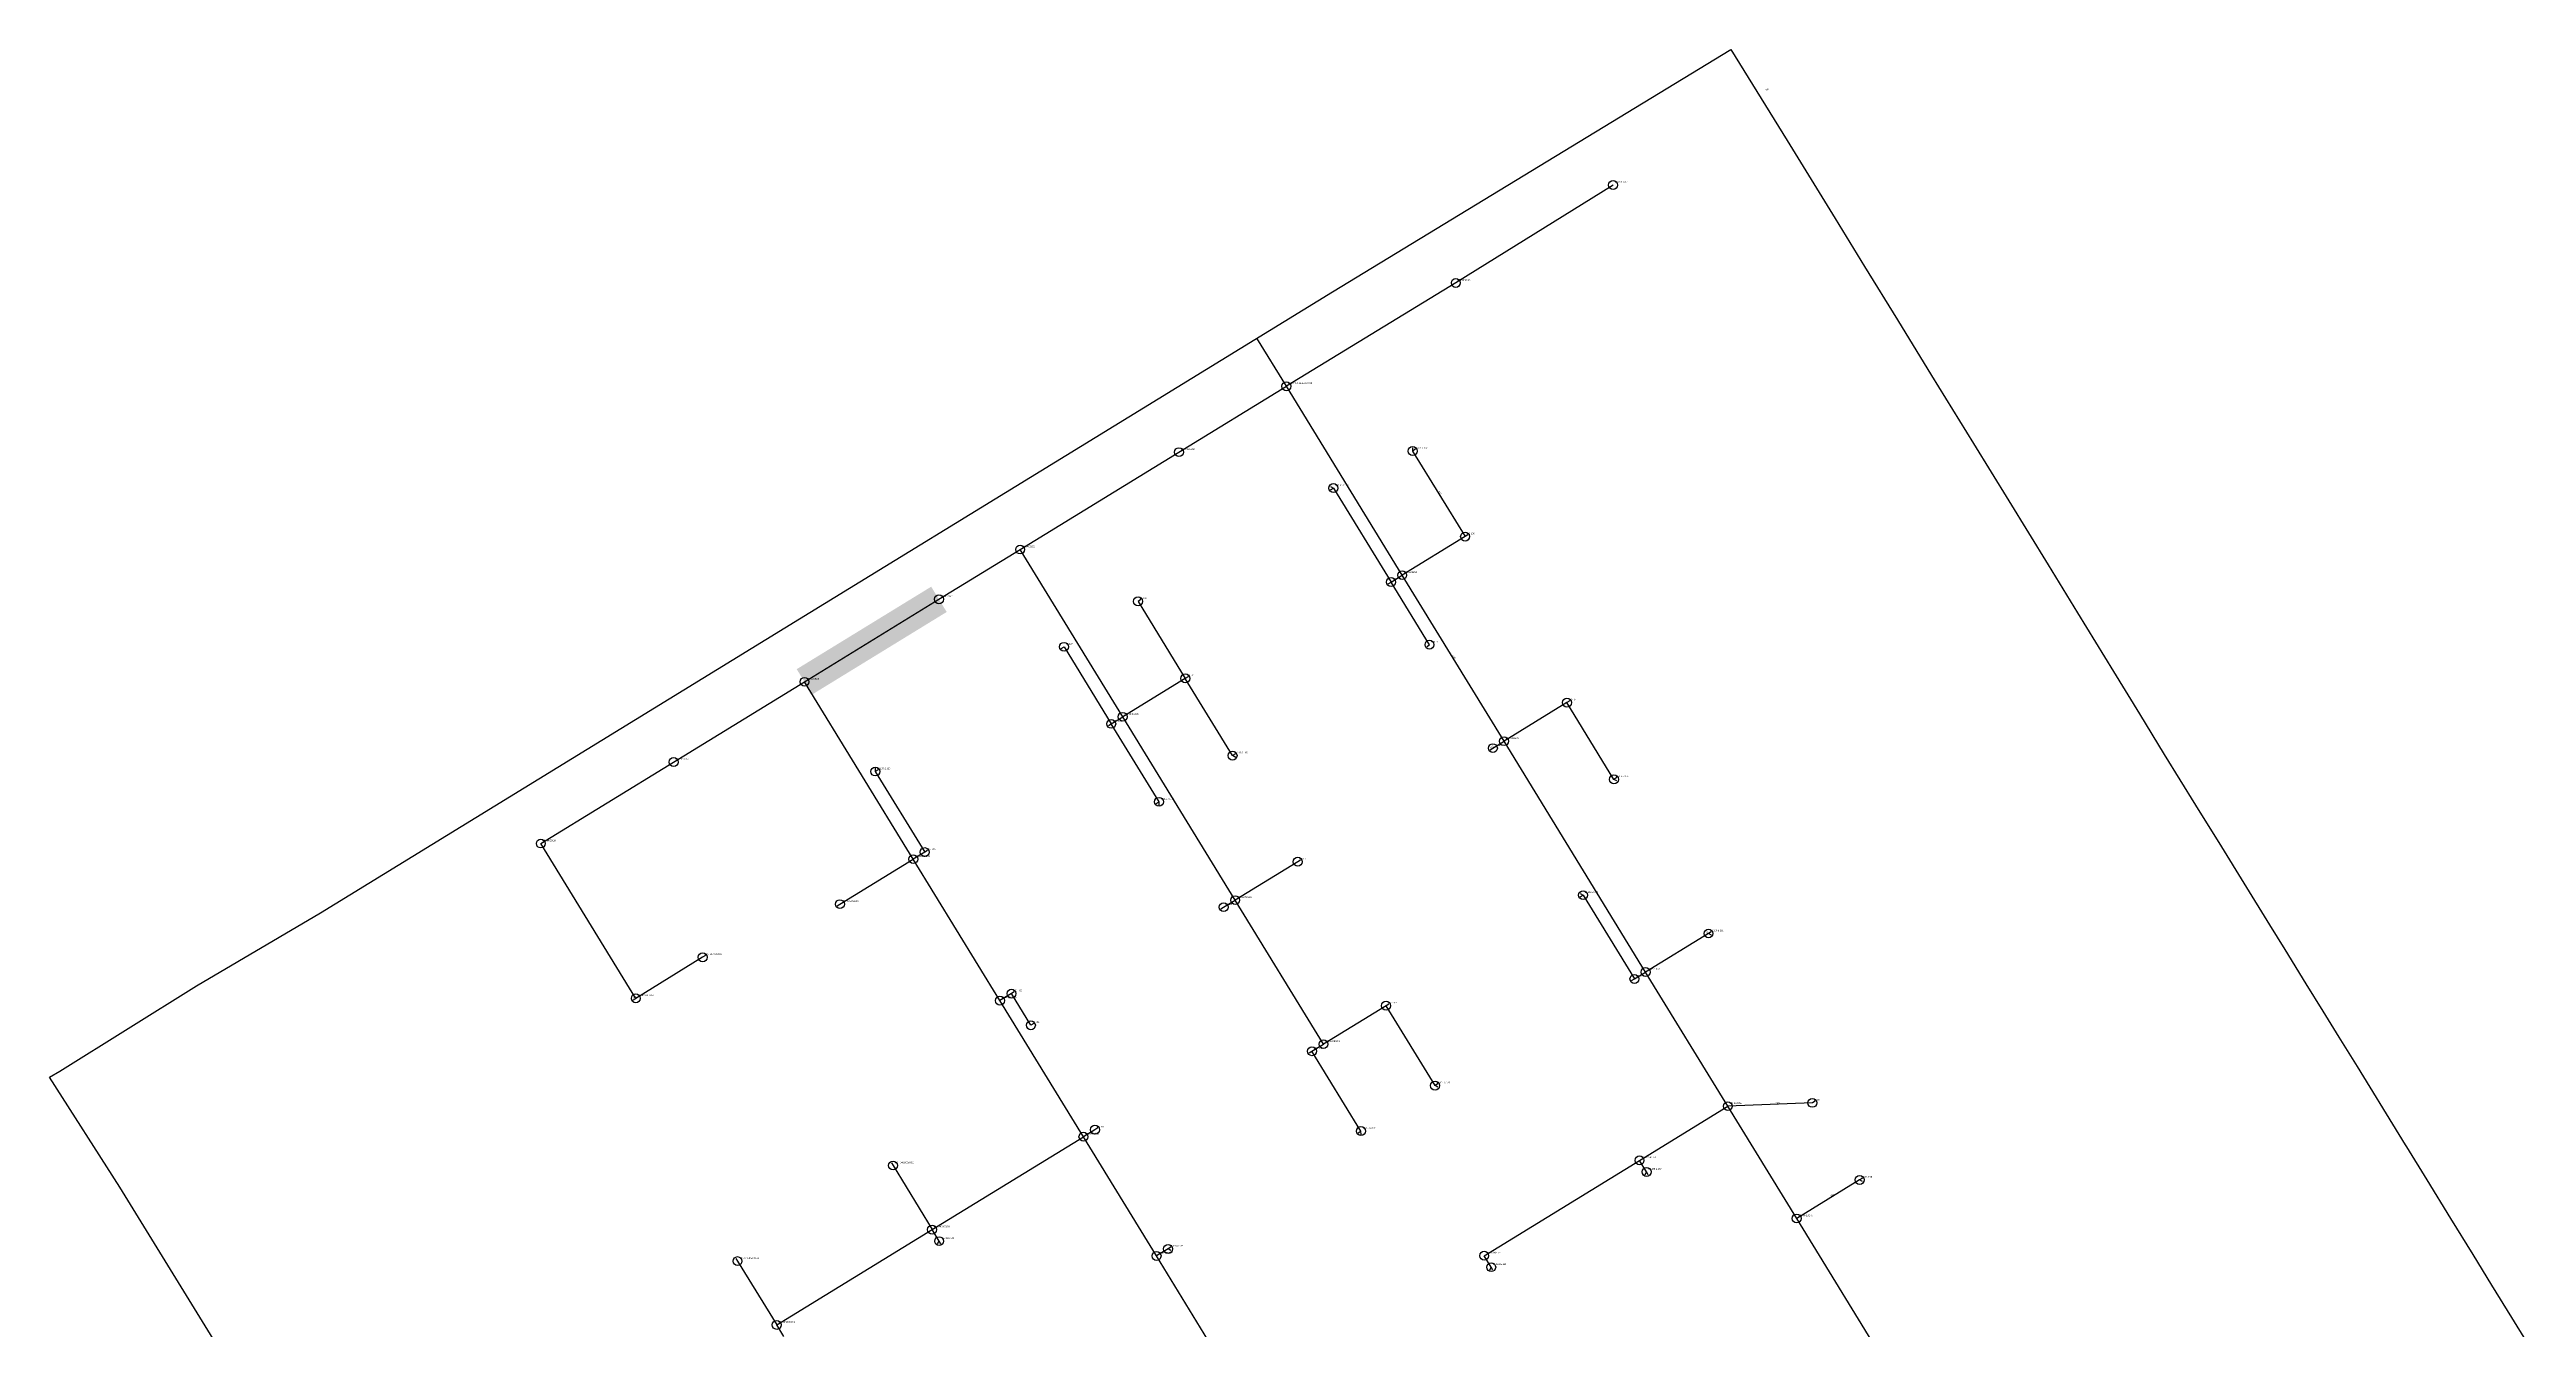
# Model space of a CAD drawing. Header units: inches. Extents: x 253462 to 255152, y 2692471 to 2694236.
# Drawn here: x 253462 to 254297, y 2693805 to 2694236 of the extents above; entities that cross this region are included whole.
import ezdxf
from ezdxf.enums import TextEntityAlignment as Align

# ---------------------------------------------------------------- set-up
doc = ezdxf.new("R2010")
doc.units = ezdxf.units.IN
doc.header["$MEASUREMENT"] = 0
doc.header["$PDMODE"] = 33
doc.header["$PDSIZE"] = 3
doc.layers.add('GravityPipe', color=105, linetype='Continuous')
doc.layers.add('Manhole', color=3, linetype='Continuous')
doc.layers.add('GravityPipeAnno', color=7, linetype='Continuous', true_color=0xf8de1e)
doc.layers.add('ManholeAnno', color=7, linetype='Continuous', true_color=0x06de36)
doc.layers.add('REPLACMENT DONE', color=7, linetype='Continuous', lineweight=30, true_color=0x48fefb)
doc.layers.add('SECTORS', color=7, linetype='Continuous', lineweight=30, true_color=0xf0f0f0)
doc.styles.add('Arial', font='arial.ttf')

msp = doc.modelspace()

# ---------------------------------------------------------------- linework, layer by layer
at = {"layer": 'GravityPipe'}
for p, q in [((253989.045, 2694190.815), (253936.01, 2694157.812)), ((253936.01, 2694157.812), (253878.893, 2694122.954)), ((253878.893, 2694122.954), (253868.8941, 2694139.1493)), ((253842.664, 2694100.771), (253878.893, 2694122.954)), ((253917.9429, 2694059.2829), (253878.893, 2694122.954)), ((253921.4301, 2694102.2306), (253921.459, 2694101.131)), ((253922.3923, 2694101.7133), (253921.459, 2694101.131)), ((253789.121, 2694067.933), (253842.664, 2694100.771)), ((253921.459, 2694101.131), (253939.149, 2694072.294)), ((253893.7787, 2694089.1776), (253894.745, 2694088.652)), ((253893.8066, 2694088.0781), (253894.745, 2694088.652)), ((253894.745, 2694088.652), (253914.171, 2694056.976)), ((253939.149, 2694072.294), (253917.9429, 2694059.2829)), ((253940.0866, 2694072.8692), (253939.149, 2694072.294)), ((253761.743, 2694051.142), (253789.121, 2694067.933)), ((253823.7099, 2694011.536), (253789.121, 2694067.933)), ((253913.2333, 2694056.4009), (253914.171, 2694056.976)), ((253914.171, 2694056.976), (253917.9429, 2694059.2829)), ((253927.132, 2694035.843), (253914.171, 2694056.976)), ((253952.2704, 2694003.3122), (253917.9429, 2694059.2829)), ((253716.406, 2694023.336), (253761.743, 2694051.142)), ((253829.8067, 2694051.0411), (253828.869, 2694050.466)), ((253828.869, 2694050.466), (253844.808, 2694024.4758)), ((253802.986, 2694034.5511), (253803.917, 2694035.137)), ((253803.917, 2694035.137), (253819.831, 2694009.157)), ((253926.1943, 2694035.2679), (253927.132, 2694035.843)), ((253672.2957, 2693996.2823), (253716.406, 2694023.336)), ((253753.0741, 2693963.5415), (253716.406, 2694023.336)), ((253844.808, 2694024.4758), (253823.7099, 2694011.536)), ((253845.7459, 2694025.0506), (253844.808, 2694024.4758)), ((253860.7381, 2693998.4413), (253844.808, 2694024.4758)), ((253819.831, 2694009.157), (253823.7099, 2694011.536)), ((253861.616, 2693949.7304), (253823.7099, 2694011.536)), ((253973.487, 2694016.306), (253952.2704, 2694003.3122)), ((253974.4247, 2694016.881), (253973.487, 2694016.306)), ((253989.343, 2693990.446), (253973.487, 2694016.306)), ((253818.8933, 2694008.5819), (253819.831, 2694009.157)), ((253835.943, 2693982.886), (253819.831, 2694009.157)), ((253948.514, 2694000.98), (253952.2704, 2694003.3122)), ((254000.0039, 2693925.4828), (253952.2704, 2694003.3122)), ((253627.5022, 2693968.8102), (253672.2957, 2693996.2823)), ((253740.2655, 2693994.1816), (253740.295, 2693993.082)), ((253741.2327, 2693993.6571), (253740.295, 2693993.082)), ((253740.295, 2693993.082), (253756.953, 2693965.92)), ((253861.7611, 2693999.0687), (253860.7381, 2693998.4413)), ((253861.7929, 2693997.8691), (253860.7381, 2693998.4413)), ((253947.5763, 2694000.4049), (253948.514, 2694000.98)), ((253990.2807, 2693991.0211), (253989.3429, 2693990.4461)), ((253990.3099, 2693989.9215), (253989.343, 2693990.446)), ((253835.0054, 2693982.3107), (253835.943, 2693982.886)), ((253835.9724, 2693981.7864), (253835.943, 2693982.886)), ((253659.5313, 2693916.6098), (253627.5022, 2693968.8102)), ((253728.3519, 2693948.3819), (253753.0741, 2693963.5415)), ((253756.953, 2693965.92), (253753.0741, 2693963.5415)), ((253782.3263, 2693915.84), (253753.0741, 2693963.5415)), ((253757.8907, 2693966.4951), (253756.953, 2693965.92)), ((253882.716, 2693962.667), (253861.616, 2693949.7304)), ((253883.6537, 2693963.2421), (253882.716, 2693962.667)), ((253977.9582, 2693951.9265), (253978.925, 2693951.402)), ((253977.9873, 2693950.8269), (253978.925, 2693951.402)), ((253978.925, 2693951.402), (253996.243, 2693923.158)), ((253727.4139, 2693947.8072), (253728.3519, 2693948.3819)), ((253856.7951, 2693946.7843), (253857.733, 2693947.359)), ((253857.733, 2693947.359), (253861.616, 2693949.7304)), ((253891.4, 2693901.167), (253861.616, 2693949.7304)), ((254021.2183, 2693938.4795), (254000.0039, 2693925.4828)), ((254022.1559, 2693939.0547), (254021.2183, 2693938.4795)), ((254022.1849, 2693937.9545), (254021.2183, 2693938.4795)), ((253682.072, 2693930.448), (253659.5313, 2693916.6098)), ((253683.0097, 2693931.0231), (253682.072, 2693930.448)), ((253786.205, 2693918.218), (253782.3263, 2693915.84)), ((253787.1427, 2693918.7931), (253786.205, 2693918.218)), ((253792.7472, 2693907.5506), (253786.205, 2693918.218)), ((253995.3053, 2693922.583), (253996.243, 2693923.158)), ((253996.243, 2693923.158), (254000.0039, 2693925.4828)), ((254027.7314, 2693880.2731), (254000.0039, 2693925.4828)), ((253658.5089, 2693915.9815), (253659.5313, 2693916.6098)), ((253810.4631, 2693869.9576), (253782.3263, 2693915.84)), ((253912.479, 2693914.138), (253891.4, 2693901.167)), ((253913.4167, 2693914.7131), (253912.479, 2693914.138)), ((253929.007, 2693887.189), (253912.479, 2693914.138)), ((253793.6849, 2693908.1257), (253792.7472, 2693907.5506)), ((253887.52, 2693898.792), (253891.4, 2693901.167)), ((253886.5823, 2693898.2169), (253887.52, 2693898.792)), ((253904.033, 2693871.867), (253887.52, 2693898.792)), ((253929.9448, 2693887.7638), (253929.007, 2693887.189)), ((253929.9738, 2693886.6642), (253929.007, 2693887.189)), ((253997.957, 2693861.9896), (254027.7314, 2693880.2731)), ((254056.239, 2693881.378), (254027.7314, 2693880.2731)), ((254050.95, 2693842.416), (254027.7314, 2693880.2731)), ((254057.1767, 2693881.9531), (254056.239, 2693881.378)), ((253759.4254, 2693838.6557), (253810.4631, 2693869.9576)), ((253814.342, 2693872.336), (253810.4631, 2693869.9576)), ((253835.114, 2693829.76), (253810.4631, 2693869.9576)), ((253815.2797, 2693872.9111), (253814.342, 2693872.336)), ((253903.0953, 2693871.2919), (253904.033, 2693871.867)), ((253904.0622, 2693870.7674), (253904.033, 2693871.867)), ((253745.69, 2693861.2021), (253746.266, 2693860.265)), ((253746.266, 2693860.265), (253759.4253, 2693838.6557)), ((253945.5747, 2693829.8588), (253997.957, 2693861.9896)), ((254000.333, 2693858.109), (253997.9564, 2693861.9904)), ((253999.8054, 2693857.1438), (254000.333, 2693858.109)), ((254000.9051, 2693857.1695), (254000.333, 2693858.109)), ((254072.1662, 2693855.4091), (254050.95, 2693842.416)), ((254073.1039, 2693855.9841), (254072.1662, 2693855.4091)), ((254073.1331, 2693854.8845), (254072.1662, 2693855.4091)), ((253707.0358, 2693806.5299), (253759.4254, 2693838.6557)), ((253761.806, 2693834.774), (253759.4254, 2693838.6557)), ((253761.281, 2693833.8074), (253761.806, 2693834.774)), ((253762.3811, 2693833.8363), (253761.806, 2693834.774)), ((254082.814, 2693790.46), (254050.95, 2693842.416)), ((253693.2629, 2693828.9697), (253693.838, 2693828.032)), ((253693.838, 2693828.032), (253707.0358, 2693806.5299)), ((253838.995, 2693832.135), (253835.114, 2693829.76)), ((253865.2628, 2693780.5961), (253835.114, 2693829.76)), ((253839.9329, 2693832.7098), (253838.995, 2693832.135)), ((253839.9617, 2693831.6102), (253838.995, 2693832.135)), ((253947.9532, 2693825.9797), (253945.5747, 2693829.8588)), ((253947.4351, 2693825.0093), (253947.9532, 2693825.9797)), ((253948.5345, 2693825.0459), (253947.9532, 2693825.9797)), ((253709.419, 2693802.644), (253707.0358, 2693806.5299))]:
    msp.add_line(p, q, dxfattribs=at)
at = {"layer": 'Manhole'}
for p in [(253989.045, 2694190.815), (253936.01, 2694157.812), (253878.893, 2694122.954), (253842.664, 2694100.771), (253921.459, 2694101.131), (253894.745, 2694088.652), (253789.121, 2694067.933), (253939.149, 2694072.294), (253917.9429, 2694059.2829), (253761.743, 2694051.142), (253828.869, 2694050.466), (253914.171, 2694056.976), (253803.917, 2694035.137), (253927.132, 2694035.843), (253716.406, 2694023.336), (253844.808, 2694024.4758), (253819.831, 2694009.157), (253823.7099, 2694011.536), (253973.487, 2694016.306), (253948.514, 2694000.98), (253952.2704, 2694003.3122), (253672.2957, 2693996.2823), (253740.295, 2693993.082), (253860.7381, 2693998.4413), (253989.343, 2693990.446), (253835.943, 2693982.886), (253627.5022, 2693968.8102), (253753.0741, 2693963.5415), (253756.953, 2693965.92), (253882.716, 2693962.667), (253861.616, 2693949.7304), (253978.925, 2693951.402), (253728.3519, 2693948.3819), (253857.733, 2693947.359), (254021.2183, 2693938.4795), (253682.072, 2693930.448), (254000.0039, 2693925.4828), (253659.5313, 2693916.6098), (253786.205, 2693918.218), (253996.243, 2693923.158), (253782.3263, 2693915.84), (253912.479, 2693914.138), (253792.7472, 2693907.5506), (253891.4, 2693901.167), (253887.52, 2693898.792), (253929.007, 2693887.189), (254027.7314, 2693880.2731), (254056.239, 2693881.378), (253810.4631, 2693869.9576), (253814.342, 2693872.336), (253904.033, 2693871.867), (253746.266, 2693860.265), (253997.957, 2693861.9896), (254000.333, 2693858.109), (254072.1662, 2693855.4091), (254050.95, 2693842.416), (253759.4253, 2693838.6557), (253761.806, 2693834.774), (253693.838, 2693828.032), (253835.114, 2693829.76), (253838.995, 2693832.135), (253945.5747, 2693829.8588), (253947.9532, 2693825.9797), (253707.0358, 2693806.5299)]:
    msp.add_point(p, dxfattribs=at)
at = {"layer": 'REPLACMENT DONE', "const_width": 10}
msp.add_lwpolyline([(253716.40604, 2694023.33602), (253761.743, 2694051.142)], dxfattribs=at)
at = {"layer": 'SECTORS'}
msp.add_polyline3d([(253561.4091, 2693729.6961, 0), (253485.538, 2693852.9855, 0), (253461.8642, 2693890.0023, 0), (253465.3734, 2693892.0874, 0), (253511.4602, 2693920.8665, 0), (253553.2701, 2693945.505, 0), (253643.13, 2694000.63, 0), (253714.6855, 2694044.5335, 0), (253804.5552, 2694099.6737, 0), (253894.4081, 2694154.8036, 0), (254028.7449, 2694236.4927, 0), (254047.7274, 2694205.8164, 0), (254063.9169, 2694179.5009, 0), (254073.8354, 2694163.3722, 0), (254084.9507, 2694145.3188, 0), (254096.4426, 2694126.648, 0), (254110.6014, 2694103.6478, 0), (254122.4665, 2694084.3744, 0), (254135.7123, 2694062.7734, 0), (254145.6241, 2694046.578, 0), (254157.7549, 2694026.7639, 0), (254166.4907, 2694012.5119, 0), (254174.8808, 2693998.8348, 0), (254185.4582, 2693981.708, 0), (254194.1262, 2693967.7028, 0), (254201.7375, 2693955.4051, 0), (254210.3647, 2693941.4533, 0), (254215.536, 2693933.0748, 0), (254222.6409, 2693921.569, 0), (254228.377, 2693912.2796, 0), (254233.7862, 2693903.5198, 0), (254239.9018, 2693893.6127, 0), (254244.2007, 2693886.6294, 0), (254249.6918, 2693877.7008, 0), (254256.1421, 2693867.2124, 0), (254256.5088, 2693866.6164, 0), (254263.4096, 2693855.3989, 0), (254271.4172, 2693842.3932, 0), (254278.9243, 2693830.2139, 0), (254285.2434, 2693819.9621, 0), (254291.9484, 2693809.058, 0), (254297.0011, 2693800.7978, 0)], dxfattribs=at)

# ---------------------------------------------------------------- texts
at = {"layer": 'GravityPipeAnno', "style": 'Arial'}
for s, rotation, p in [('700', 31.36237568, (254041.14535, 2694222.59245)), ('160', -58.47191759, (253930.2557, 2694086.8315)), ('250', -58.47580247, (253935.01265, 2694031.4926)), ('160', 31.53823484, (253948.37545, 2694000.9467)), ('160', 91.5087546, (254021.19725, 2693938.47895)), ('160', 31.54688763, (253659.36245, 2693916.53085)), ('160', 2.21556027, (254044.4798, 2693880.9433)), ('160', 31.48508895, (254063.06465, 2693849.8603))]:
    msp.add_text(s, height=0.534759, rotation=rotation, dxfattribs=at).set_placement(p, align=Align.BOTTOM_CENTER)
at = {"layer": 'ManholeAnno', "color": 84, "true_color": 0x38a800, "style": 'Arial'}
for s, height, p in [('MH.64/29/17', 0.5347593, (253991.8046, 2694191.4175)), ('MH.64/29/16', 0.5347593, (253938.7696, 2694158.4145)), ('EXISTING MH-64/29/15', 0.5347593, (253883.5365, 2694123.5565)), ('MH-64/28/22A', 0.5347593, (253845.71645, 2694101.3735)), ('IC-106 & 107', 0.5347593, (253924.3023, 2694101.7335)), ('IC-108 & 110', 0.5347593, (253897.5675, 2694089.2545)), ('MH-64/28/22', 0.5347593, (253791.9014, 2694068.5355)), ('CC-105', 0.534759, (253941.0497, 2694072.8965)), ('MH-64/28/24', 0.5347593, (253920.7233, 2694059.8854)), ('MH-64/28/21', 0.5347593, (253764.5234, 2694051.7445)), ('IC-109', 0.534759, (253830.6023, 2694051.0685)), ('CC-112', 0.534759, (253916.0509, 2694057.5785)), ('IC-138', 0.534759, (253805.6503, 2694035.7395)), ('IC-114', 0.534759, (253928.8445, 2694036.4455)), ('MH-64/28/20', 0.5347593, (253719.1864, 2694023.9385)), ('CC - 111', 0.534759, (253846.8765, 2694025.0783)), ('CC - 136', 0.534759, (253821.94105, 2694009.7595)), ('MH-64/28/22/1', 0.5347593, (253826.8045, 2694012.1385)), ('CC-104', 0.534759, (253975.3877, 2694016.9085)), ('IC-116', 0.534759, (253950.2265, 2694001.5825)), ('MH-64/28/25', 0.5347593, (253955.0508, 2694003.9147)), ('MH-64/28/19', 0.5347593, (253675.0761, 2693996.8848)), ('IC-137 & 139', 0.5347593, (253743.1383, 2693993.6845)), ('IC-113 & 115', 0.5347593, (253863.53985, 2693999.0438)), ('IC-102 & 103', 0.5347593, (253992.1863, 2693991.0485)), ('IC-132 & 134', 0.5347593, (253838.7863, 2693983.4885)), ('MH-64/28/18', 0.5347593, (253630.2826, 2693969.4127)), ('MH-64/28/20/1', 0.5347593, (253756.1687, 2693964.144)), ('CC - 135', 0.534759, (253759.06305, 2693966.5225)), ('IC-117', 0.534759, (253884.4285, 2693963.2695)), ('IC-118 & 120', 0.5347593, (253981.7475, 2693952.0045)), ('CC - 64/28/20/1/1', 0.5347593, (253731.9283, 2693948.9844)), ('IC-130', 0.534759, (253859.4663, 2693947.9615)), ('MH-64/28/22/2', 0.5347593, (253864.7106, 2693950.3329)), ('IC-100 & 101', 0.5347593, (254024.0616, 2693939.082)), ('CC - 64/28/18/2A', 0.5347593, (253685.60625, 2693931.0505)), ('MH-64/28/26', 0.5347593, (254002.7843, 2693926.0853)), ('MH-64/28/18/1A', 0.5347593, (253662.89795, 2693917.2123)), ('CC - 133', 0.534759, (253788.31505, 2693918.8205)), ('CC-122', 0.534759, (253998.1437, 2693923.7605)), ('MH-64/28/20/2', 0.5347593, (253785.4209, 2693916.4425)), ('CC - 119', 0.534759, (253914.56825, 2693914.7405)), ('IC-131', 0.534759, (253794.4805, 2693908.1531)), ('MH-64/28/22/3', 0.5347593, (253894.4946, 2693901.7695)), ('CC - 128', 0.534759, (253889.63005, 2693899.3945)), ('IC-121 & 123', 0.5347593, (253931.8503, 2693887.7915)), ('MH-64/28/27', 0.5347593, (254030.5118, 2693880.8756)), ('IC-99', 0.534759, (254057.7628, 2693881.9805)), ('MH-64/28/20/3', 0.5347593, (253813.5577, 2693870.5601)), ('IC-129', 0.534759, (253816.0753, 2693872.9385)), ('IC-124 & 126', 0.5347593, (253906.8763, 2693872.4695)), ('CC - 64/28/20/3/1/1', 0.5347593, (253750.1566, 2693860.8675)), ('MH-64/28/27/1', 0.5347593, (254001.0516, 2693862.5921)), ('IC-185 & 187', 0.5347593, (254003.1763, 2693858.7115)), ('IC-97 & 98', 0.534759, (254074.59045, 2693856.0116)), ('MH-64/28/27A', 0.5347593, (254054.00245, 2693843.0185)), ('MH-64/28/20/3/1', 0.5347593, (253762.8341, 2693839.2582)), ('IC-141 & 143', 0.5347593, (253764.6493, 2693835.3765)), ('CC - 64/28/20/3/2/1', 0.5347593, (253697.7286, 2693828.6345)), ('MH-64/28/20/4', 0.5347593, (253838.2086, 2693830.3625)), ('IC-125 & 127', 0.5347593, (253841.8383, 2693832.7375)), ('MH-64/28/27/2', 0.5347593, (253948.6693, 2693830.4613)), ('IC-181 & 183', 0.5347593, (253950.7965, 2693826.5822)), ('MH-64/28/20/3/2', 0.5347593, (253710.4446, 2693807.1324))]:
    msp.add_text(s, height=height, dxfattribs=at).set_placement(p, align=Align.BOTTOM_CENTER)

doc.saveas('drawing.dxf')
